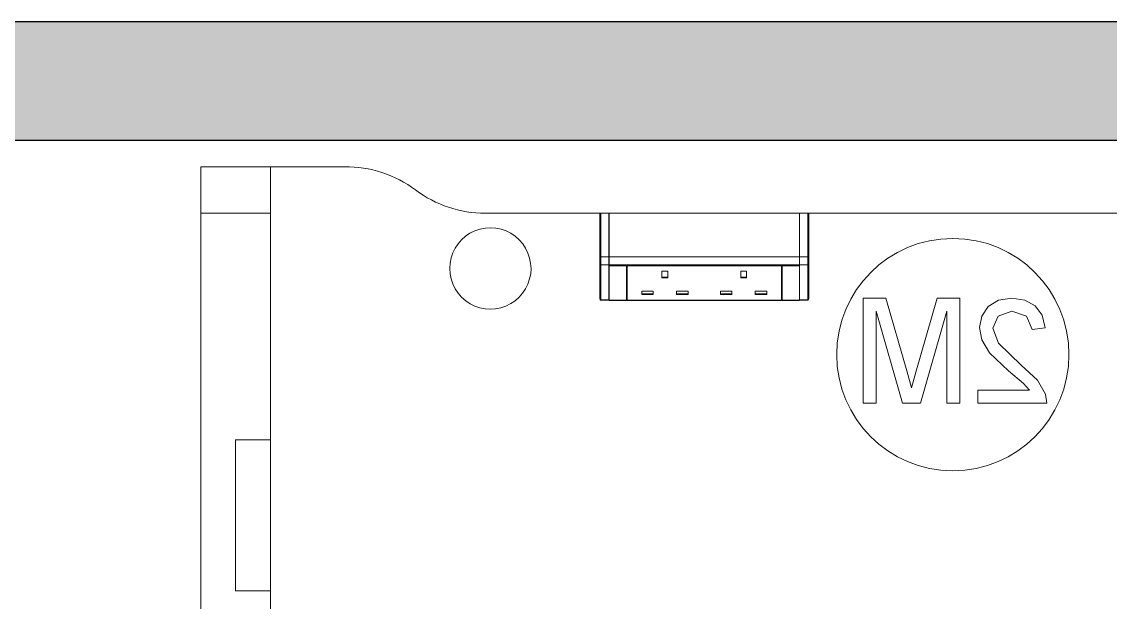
# Model space of a CAD drawing. Header units: millimetres. Extents: x 155927 to 326028, y -36033 to 97293.
# Drawn here: x 228966 to 229903, y 22858 to 23358 of the extents above; entities that cross this region are included whole.
import ezdxf

# ---------------------------------------------------------------- set-up
doc = ezdxf.new("R2010")
doc.units = ezdxf.units.MM
doc.header["$MEASUREMENT"] = 0
for name, color, linetype, lineweight in [('A-WALL-PATT', 7, 'CONTINUOUS', 9), ('I-FURN', 8, 'CONTINUOUS', 9), ('I-WALL', 7, 'CONTINUOUS', 9)]:
    doc.layers.add(name, color=color, linetype=linetype, lineweight=lineweight)

msp = doc.modelspace()

# ---------------------------------------------------------------- hatches: boundary and pattern name
at = {"layer": 'A-WALL-PATT'}
msp.add_hatch(color=256, dxfattribs=at).paths.add_polyline_path([(226452.83, 23255.61), (230738.83, 23255.61), (230738.83, 23357.61), (226452.83, 23357.61)], flags=0)

# ---------------------------------------------------------------- linework, layer by layer
at = {"layer": 'I-FURN'}
for p, q in [((229120.08, 22432.82), (229120.08, 23232.82)), ((229120.08, 23232.82), (229120.08, 23192.82)), ((229120.08, 23232.82), (229180.08, 23232.82)), ((229120.08, 23232.82), (229180.08, 23232.82)), ((229120.08, 23232.82), (229120.08, 22432.82)), ((229243.97, 23232.82), (229120.08, 23232.82)), ((229120.08, 23232.82), (229243.97, 23232.82)), ((229120.08, 22432.82), (229120.08, 23232.82)), ((229180.08, 23192.82), (229180.08, 23232.82)), ((229180.08, 23232.82), (229180.08, 22997.82)), ((229120.08, 23192.82), (229120.08, 22472.82)), ((229120.08, 23192.82), (229180.08, 23192.82)), ((229120.08, 23192.82), (229180.08, 23192.82)), ((229180.08, 22472.82), (229180.08, 23192.82)), ((229464.65, 23192.82), (229365.08, 23192.82)), ((229365.08, 23192.82), (229464.65, 23192.82)), ((229463.65, 23187.82), (229463.65, 23191.82)), ((229463.65, 23191.82), (229463.65, 23154.79)), ((229471.65, 23192.82), (229464.65, 23192.82)), ((229464.65, 23155.36), (229464.65, 23192.82)), ((229464.65, 23192.82), (229471.65, 23192.82)), ((229471.65, 23155.36), (229471.65, 23192.82)), ((229635.65, 23192.82), (229471.75, 23192.82)), ((229471.75, 23192.82), (229635.65, 23192.82)), ((229471.75, 23192.82), (229471.75, 23155.36)), ((229635.65, 23155.36), (229635.65, 23192.82)), ((229642.77, 23192.82), (229635.77, 23192.82)), ((229642.77, 23192.82), (229635.77, 23192.82)), ((229635.77, 23192.82), (229635.77, 23155.36)), ((230475.07, 23192.82), (229642.77, 23192.82)), ((229642.77, 23192.82), (230475.07, 23192.82)), ((229642.77, 23192.82), (229642.77, 23155.36)), ((229643.77, 23191.82), (229643.77, 23191.82)), ((229643.77, 23154.79), (229643.77, 23191.82)), ((229643.77, 23191.82), (229643.77, 23187.82)), ((229463.65, 23187.82), (229464.65, 23187.82)), ((229463.65, 23149.26), (229463.65, 23187.82)), ((229642.77, 23187.82), (229643.77, 23187.82)), ((229643.77, 23187.82), (229643.77, 23149.26)), ((229463.65, 23154.79), (229463.65, 23149.26)), ((229464.65, 23148.44), (229464.65, 23155.36)), ((229464.65, 23155.36), (229471.65, 23155.36)), ((229471.65, 23148.44), (229471.65, 23155.36)), ((229471.75, 23155.36), (229635.65, 23155.36)), ((229471.75, 23155.36), (229471.75, 23148.44)), ((229635.65, 23148.44), (229635.65, 23155.36)), ((229642.77, 23155.36), (229635.77, 23155.36)), ((229635.77, 23155.36), (229635.77, 23148.44)), ((229642.77, 23155.36), (229642.77, 23148.44)), ((229643.77, 23149.26), (229643.77, 23154.79)), ((229463.65, 23149.26), (229463.65, 23118.98)), ((229463.65, 23149.26), (229463.65, 23118.98)), ((229464.65, 23118.16), (229464.65, 23148.44)), ((229464.65, 23148.44), (229471.65, 23148.44)), ((229471.65, 23118.16), (229471.65, 23148.44)), ((229471.71, 23147.6), (229486.71, 23147.6)), ((229471.71, 23117.78), (229471.71, 23147.6)), ((229471.75, 23148.44), (229635.65, 23148.44)), ((229471.75, 23147.8), (229471.75, 23148.44)), ((229486.71, 23147.8), (229471.75, 23147.8)), ((229486.71, 23147.6), (229486.71, 23117.78)), ((229620.21, 23147.8), (229487.21, 23147.8)), ((229487.21, 23147.6), (229620.21, 23147.6)), ((229487.21, 23117.78), (229487.21, 23147.6)), ((229620.21, 23117.78), (229620.21, 23147.6)), ((229635.65, 23147.8), (229620.71, 23147.8)), ((229620.71, 23147.6), (229635.71, 23147.6)), ((229620.71, 23117.78), (229620.71, 23147.6)), ((229635.65, 23148.44), (229635.65, 23147.8)), ((229635.71, 23147.6), (229635.71, 23150.06)), ((229635.71, 23147.6), (229635.71, 23117.78)), ((229642.77, 23148.44), (229635.77, 23148.44)), ((229635.77, 23148.44), (229635.77, 23118.16)), ((229642.77, 23148.44), (229642.77, 23118.16)), ((229643.77, 23118.98), (229643.77, 23149.26)), ((229643.77, 23118.98), (229643.77, 23149.26)), ((229522.32, 23142.88), (229517.32, 23142.88)), ((229517.32, 23142.88), (229517.32, 23137.14)), ((229517.32, 23137.88), (229522.32, 23137.88)), ((229517.32, 23137.14), (229522.32, 23137.14)), ((229522.32, 23137.14), (229522.32, 23142.88)), ((229585.1, 23137.14), (229585.1, 23142.88)), ((229585.1, 23142.88), (229590.1, 23142.88)), ((229585.1, 23137.88), (229590.1, 23137.88)), ((229585.1, 23137.14), (229590.1, 23137.14)), ((229590.1, 23137.14), (229590.1, 23142.88)), ((229499.82, 23122.8), (229499.82, 23125.67)), ((229499.82, 23125.67), (229509.82, 23125.67)), ((229509.82, 23122.8), (229509.82, 23125.67)), ((229529.82, 23122.8), (229529.82, 23125.67)), ((229529.82, 23125.67), (229539.82, 23125.67)), ((229539.82, 23122.8), (229539.82, 23125.67)), ((229567.6, 23122.8), (229567.6, 23125.67)), ((229567.6, 23125.67), (229577.6, 23125.67)), ((229577.6, 23122.8), (229577.6, 23125.67)), ((229597.6, 23122.8), (229597.6, 23125.67)), ((229597.6, 23125.67), (229607.6, 23125.67)), ((229607.6, 23122.8), (229607.6, 23125.67)), ((229463.9, 23118.31), (229463.88, 23118.34)), ((229464.65, 23117.98), (229464.65, 23118.16)), ((229464.65, 23118.16), (229471.65, 23118.16)), ((229464.65, 23117.98), (229471.65, 23117.98)), ((229464.65, 23117.98), (229471.65, 23117.98)), ((229471.65, 23117.98), (229464.65, 23117.98)), ((229471.65, 23117.98), (229471.65, 23118.16)), ((229486.71, 23117.78), (229471.71, 23117.78)), ((229471.75, 23117.98), (229635.65, 23117.98)), ((229487.21, 23118.16), (229486.71, 23118.16)), ((229620.21, 23117.78), (229487.21, 23117.78)), ((229499.82, 23123.54), (229509.82, 23123.54)), ((229499.82, 23122.8), (229509.82, 23122.8)), ((229529.82, 23123.54), (229539.82, 23123.54)), ((229529.82, 23122.8), (229539.82, 23122.8)), ((229567.6, 23123.54), (229577.6, 23123.54)), ((229567.6, 23122.8), (229577.6, 23122.8)), ((229597.6, 23123.54), (229607.6, 23123.54)), ((229597.6, 23122.8), (229607.6, 23122.8)), ((229620.71, 23118.16), (229620.21, 23118.16)), ((229635.71, 23117.78), (229620.71, 23117.78)), ((229642.77, 23118.16), (229635.77, 23118.16)), ((229635.77, 23118.16), (229635.77, 23117.98)), ((229635.77, 23117.98), (229642.77, 23117.98)), ((229635.77, 23117.98), (229642.77, 23117.98)), ((229635.77, 23117.98), (229642.77, 23117.98)), ((229642.77, 23118.16), (229642.77, 23117.98)), ((229643.55, 23118.35), (229643.52, 23118.32)), ((229709.96, 23119.66), (229690.51, 23119.66)), ((229690.51, 23119.66), (229690.51, 23029.25)), ((229728.15, 23057.04), (229709.96, 23119.66)), ((229754.41, 23119.66), (229735.92, 23055.94)), ((229773.86, 23119.66), (229754.41, 23119.66)), ((229773.86, 23029.25), (229773.86, 23119.66)), ((229807.04, 23117.85), (229798.26, 23112.42)), ((229818.49, 23119.66), (229807.04, 23117.85)), ((229829.86, 23118.04), (229818.49, 23119.66)), ((229838.65, 23113.15), (229829.86, 23118.04)), ((229701.81, 23029.25), (229701.81, 23108.36)), ((229701.81, 23108.36), (229724.53, 23029.25)), ((229739.85, 23029.25), (229762.56, 23108.36)), ((229762.56, 23108.36), (229762.56, 23029.25)), ((229798.26, 23112.42), (229792.67, 23104.31)), ((229806.72, 23104.14), (229818.73, 23108.36)), ((229818.73, 23108.36), (229831.26, 23104.23)), ((229844.58, 23105.17), (229838.65, 23113.15)), ((229792.67, 23104.31), (229790.81, 23094.46)), ((229802.11, 23093.77), (229806.72, 23104.14)), ((229831.26, 23104.23), (229836.02, 23092.82)), ((229847.32, 23094.24), (229844.58, 23105.17)), ((229790.81, 23094.46), (229792.82, 23083.74)), ((229806.99, 23080.97), (229802.11, 23093.77)), ((229836.02, 23092.82), (229847.32, 23094.24)), ((229792.82, 23083.74), (229799.5, 23072.66)), ((229826.5, 23062.14), (229806.99, 23080.97)), ((229799.5, 23072.66), (229815.69, 23057.18)), ((229840.65, 23049.04), (229826.5, 23062.14)), ((229732.19, 23042.63), (229728.15, 23057.04)), ((229735.92, 23055.94), (229732.19, 23042.63)), ((229815.69, 23057.18), (229828.69, 23046.3)), ((229789.4, 23040.55), (229789.4, 23029.25)), ((229833.79, 23040.55), (229789.4, 23040.55)), ((229828.69, 23046.3), (229833.79, 23040.55)), ((229847.52, 23037.04), (229840.65, 23049.04)), ((229848.73, 23029.25), (229847.52, 23037.04)), ((229690.51, 23029.25), (229701.81, 23029.25)), ((229724.53, 23029.25), (229739.85, 23029.25)), ((229762.56, 23029.25), (229773.86, 23029.25)), ((229789.4, 23029.25), (229848.73, 23029.25)), ((229150.08, 22867.82), (229150.08, 22997.82)), ((229150.08, 22997.82), (229180.08, 22997.82)), ((229150.08, 22997.82), (229180.08, 22997.82)), ((229150.08, 22997.82), (229150.08, 22867.82)), ((229180.08, 22997.82), (229180.08, 22867.82)), ((229150.08, 22867.82), (229180.08, 22867.82)), ((229180.08, 22867.82), (229150.08, 22867.82)), ((229180.08, 22867.82), (229180.08, 22432.82))]:
    msp.add_line(p, q, dxfattribs=at)
at = {"layer": 'I-FURN', "flags": 128}
for points in [[(229463.65, 23191.82), (229463.65, 23191.86), (229463.65, 23191.9), (229463.66, 23191.94), (229463.66, 23191.98), (229463.67, 23192.02), (229463.68, 23192.06), (229463.69, 23192.1), (229463.7, 23192.14), (229463.71, 23192.18), (229463.73, 23192.21), (229463.74, 23192.25), (229463.76, 23192.29), (229463.78, 23192.32), (229463.8, 23192.36), (229463.82, 23192.39), (229463.85, 23192.42), (229463.87, 23192.45), (229463.9, 23192.48), (229463.92, 23192.51), (229463.95, 23192.54), (229463.98, 23192.57), (229464.01, 23192.6), (229464.04, 23192.62), (229464.07, 23192.64), (229464.11, 23192.67), (229464.14, 23192.69), (229464.18, 23192.71), (229464.21, 23192.72), (229464.25, 23192.74), (229464.29, 23192.76), (229464.32, 23192.77), (229464.36, 23192.78), (229464.4, 23192.79), (229464.44, 23192.8), (229464.48, 23192.81), (229464.52, 23192.82), (229464.56, 23192.82), (229464.6, 23192.82), (229464.64, 23192.82), (229464.65, 23192.82)], [(229463.65, 23187.82), (229463.65, 23187.98), (229463.65, 23188.14), (229463.65, 23188.3), (229463.65, 23188.46), (229463.65, 23188.62), (229463.65, 23188.78), (229463.65, 23188.93), (229463.65, 23189.08), (229463.65, 23189.23), (229463.65, 23189.38), (229463.65, 23189.53), (229463.65, 23189.67), (229463.65, 23189.81), (229463.65, 23189.95), (229463.65, 23190.08), (229463.65, 23190.21), (229463.65, 23190.34), (229463.65, 23190.46), (229463.65, 23190.58), (229463.65, 23190.69), (229463.65, 23190.8), (229463.65, 23190.91), (229463.65, 23191.01), (229463.65, 23191.1), (229463.65, 23191.19), (229463.65, 23191.27), (229463.65, 23191.35), (229463.65, 23191.43), (229463.65, 23191.49), (229463.65, 23191.55), (229463.65, 23191.61), (229463.65, 23191.66), (229463.65, 23191.7), (229463.65, 23191.74), (229463.65, 23191.77), (229463.65, 23191.79), (229463.65, 23191.81), (229463.65, 23191.82), (229463.65, 23191.82)], [(229463.65, 23191.82), (229463.65, 23191.82), (229463.65, 23191.82)], [(229463.65, 23191.82), (229463.65, 23191.54), (229463.65, 23191.13), (229463.65, 23190.58), (229463.65, 23189.89), (229463.65, 23189.08), (229463.65, 23188.13), (229463.65, 23187.05), (229463.65, 23185.84), (229463.65, 23184.5), (229463.65, 23183.04), (229463.65, 23181.46), (229463.65, 23179.76), (229463.65, 23177.94), (229463.65, 23176.01), (229463.65, 23173.96), (229463.65, 23171.81), (229463.65, 23169.55), (229463.65, 23167.2), (229463.65, 23164.74), (229463.65, 23162.2), (229463.65, 23159.56), (229463.65, 23156.84), (229463.65, 23154.79)], [(229642.77, 23192.82), (229642.81, 23192.82), (229642.85, 23192.82), (229642.89, 23192.82), (229642.93, 23192.81), (229642.97, 23192.8), (229643.01, 23192.8), (229643.05, 23192.79), (229643.08, 23192.77), (229643.12, 23192.76), (229643.16, 23192.75), (229643.2, 23192.73), (229643.23, 23192.71), (229643.27, 23192.69), (229643.3, 23192.67), (229643.33, 23192.65), (229643.37, 23192.63), (229643.4, 23192.6), (229643.43, 23192.58), (229643.46, 23192.55), (229643.49, 23192.52), (229643.51, 23192.49), (229643.54, 23192.46), (229643.57, 23192.43), (229643.59, 23192.4), (229643.61, 23192.36), (229643.63, 23192.33), (229643.65, 23192.3), (229643.67, 23192.26), (229643.69, 23192.22), (229643.7, 23192.19), (229643.72, 23192.15), (229643.73, 23192.11), (229643.74, 23192.07), (229643.75, 23192.03), (229643.76, 23191.99), (229643.76, 23191.96), (229643.77, 23191.92), (229643.77, 23191.88), (229643.77, 23191.84), (229643.77, 23191.82)], [(229643.77, 23154.79), (229643.77, 23157.57), (229643.77, 23160.27), (229643.77, 23162.89), (229643.77, 23165.41), (229643.77, 23167.84), (229643.77, 23170.17), (229643.77, 23172.4), (229643.77, 23174.52), (229643.77, 23176.54), (229643.77, 23178.44), (229643.77, 23180.23), (229643.77, 23181.9), (229643.77, 23183.45), (229643.77, 23184.87), (229643.77, 23186.17), (229643.77, 23187.35), (229643.77, 23188.39), (229643.77, 23189.31), (229643.77, 23190.09), (229643.77, 23190.74), (229643.77, 23191.25), (229643.77, 23191.63), (229643.77, 23191.82)], [(229643.77, 23191.82), (229643.77, 23191.82), (229643.77, 23191.81), (229643.77, 23191.8), (229643.77, 23191.77), (229643.77, 23191.74), (229643.77, 23191.71), (229643.77, 23191.67), (229643.77, 23191.62), (229643.77, 23191.57), (229643.77, 23191.51), (229643.77, 23191.44), (229643.77, 23191.37), (229643.77, 23191.3), (229643.77, 23191.21), (229643.77, 23191.13), (229643.77, 23191.03), (229643.77, 23190.93), (229643.77, 23190.83), (229643.77, 23190.72), (229643.77, 23190.61), (229643.77, 23190.49), (229643.77, 23190.37), (229643.77, 23190.25), (229643.77, 23190.12), (229643.77, 23189.99), (229643.77, 23189.85), (229643.77, 23189.71), (229643.77, 23189.57), (229643.77, 23189.42), (229643.77, 23189.27), (229643.77, 23189.12), (229643.77, 23188.97), (229643.77, 23188.82), (229643.77, 23188.66), (229643.77, 23188.5), (229643.77, 23188.35), (229643.77, 23188.19), (229643.77, 23188.03), (229643.77, 23187.87), (229643.77, 23187.82)], [(229463.65, 23154.79), (229463.65, 23154.66), (229463.65, 23154.52), (229463.65, 23154.38), (229463.65, 23154.24), (229463.65, 23154.09), (229463.65, 23153.94), (229463.65, 23153.79), (229463.65, 23153.64), (229463.65, 23153.49), (229463.65, 23153.33), (229463.65, 23153.17), (229463.65, 23153.01), (229463.65, 23152.85), (229463.65, 23152.69), (229463.65, 23152.53), (229463.65, 23152.37), (229463.65, 23152.21), (229463.65, 23152.06), (229463.65, 23151.9), (229463.65, 23151.74), (229463.65, 23151.58), (229463.65, 23151.43), (229463.65, 23151.28), (229463.65, 23151.13), (229463.65, 23150.98), (229463.65, 23150.83), (229463.65, 23150.69), (229463.65, 23150.55), (229463.65, 23150.41), (229463.65, 23150.28), (229463.65, 23150.15), (229463.65, 23150.02), (229463.65, 23149.9), (229463.65, 23149.78), (229463.65, 23149.66), (229463.65, 23149.56), (229463.65, 23149.45), (229463.65, 23149.35), (229463.65, 23149.26)], [(229643.77, 23149.26), (229643.77, 23149.35), (229643.77, 23149.45), (229643.77, 23149.56), (229643.77, 23149.66), (229643.77, 23149.78), (229643.77, 23149.9), (229643.77, 23150.02), (229643.77, 23150.15), (229643.77, 23150.28), (229643.77, 23150.41), (229643.77, 23150.55), (229643.77, 23150.69), (229643.77, 23150.83), (229643.77, 23150.98), (229643.77, 23151.13), (229643.77, 23151.28), (229643.77, 23151.43), (229643.77, 23151.58), (229643.77, 23151.74), (229643.77, 23151.9), (229643.77, 23152.06), (229643.77, 23152.21), (229643.77, 23152.37), (229643.77, 23152.53), (229643.77, 23152.69), (229643.77, 23152.85), (229643.77, 23153.01), (229643.77, 23153.17), (229643.77, 23153.33), (229643.77, 23153.49), (229643.77, 23153.64), (229643.77, 23153.79), (229643.77, 23153.94), (229643.77, 23154.09), (229643.77, 23154.24), (229643.77, 23154.38), (229643.77, 23154.52), (229643.77, 23154.66), (229643.77, 23154.79)], [(229464.65, 23117.98), (229464.61, 23117.98), (229464.57, 23117.98), (229464.53, 23117.99), (229464.49, 23117.99), (229464.45, 23118), (229464.41, 23118.01), (229464.37, 23118.02), (229464.33, 23118.03), (229464.3, 23118.04), (229464.26, 23118.06), (229464.22, 23118.07), (229464.19, 23118.09), (229464.15, 23118.11)], [(229643.28, 23118.12), (229643.24, 23118.1), (229643.21, 23118.08), (229643.17, 23118.06), (229643.13, 23118.05), (229643.09, 23118.03), (229643.06, 23118.02), (229643.02, 23118.01), (229642.98, 23118), (229642.94, 23117.99), (229642.9, 23117.99), (229642.86, 23117.98), (229642.82, 23117.98), (229642.78, 23117.98), (229642.77, 23117.98)]]:
    msp.add_lwpolyline(points, dxfattribs=at)
at = {"layer": 'I-FURN'}
for centre, radius, start, end in [((229245.06, 23132.79), 100.03, 53.1301, 90.62561), ((229245.06, 23132.79), 100.03, 53.1301, 90.62561), ((229365.08, 23292.82), 100, 233.1301, 270), ((229365.08, 23292.82), 100, 233.1301, 270), ((229369.52, 23145.24), 35, 105, 165), ((229369.52, 23145.24), 35, 345, 104.70044), ((229767.79, 23071.13), 100, 0, 180), ((229369.52, 23145.24), 35, 165, 345), ((229767.79, 23071.13), 100, 180, 0)]:
    msp.add_arc(centre, radius, start, end, dxfattribs=at)
for centre, major_axis, ratio, start_param, end_param in [((229464.65, 23191.82), (1, 0), 0.998113, 1.570796, 3.141593), ((229642.77, 23191.82), (1, 0), 0.998113, 0, 1.570796), ((229464.65, 23154.79), (1, 0), 0.56467, 1.570796, 3.141593), ((229642.77, 23154.79), (1, 0), 0.56467, 0, 1.570796), ((229464.65, 23149.26), (1, 0), 0.819152, 3.141593, 4.712389), ((229642.77, 23149.26), (1, 0), 0.819152, 4.712389, 6.283185), ((229464.65, 23118.98), (-1, 0), 0.819152, 0, 1.570796), ((229642.77, 23118.98), (1, 0), 0.819152, 4.712389, 6.283185)]:
    msp.add_ellipse(centre, major_axis=major_axis, ratio=ratio, start_param=start_param, end_param=end_param, dxfattribs=at)
at = {"layer": 'I-WALL', "lineweight": 30}
for p, q in [((230738.83, 23357.61), (226452.83, 23357.61)), ((226452.83, 23255.61), (230738.83, 23255.61))]:
    msp.add_line(p, q, dxfattribs=at)

doc.saveas('drawing.dxf')
